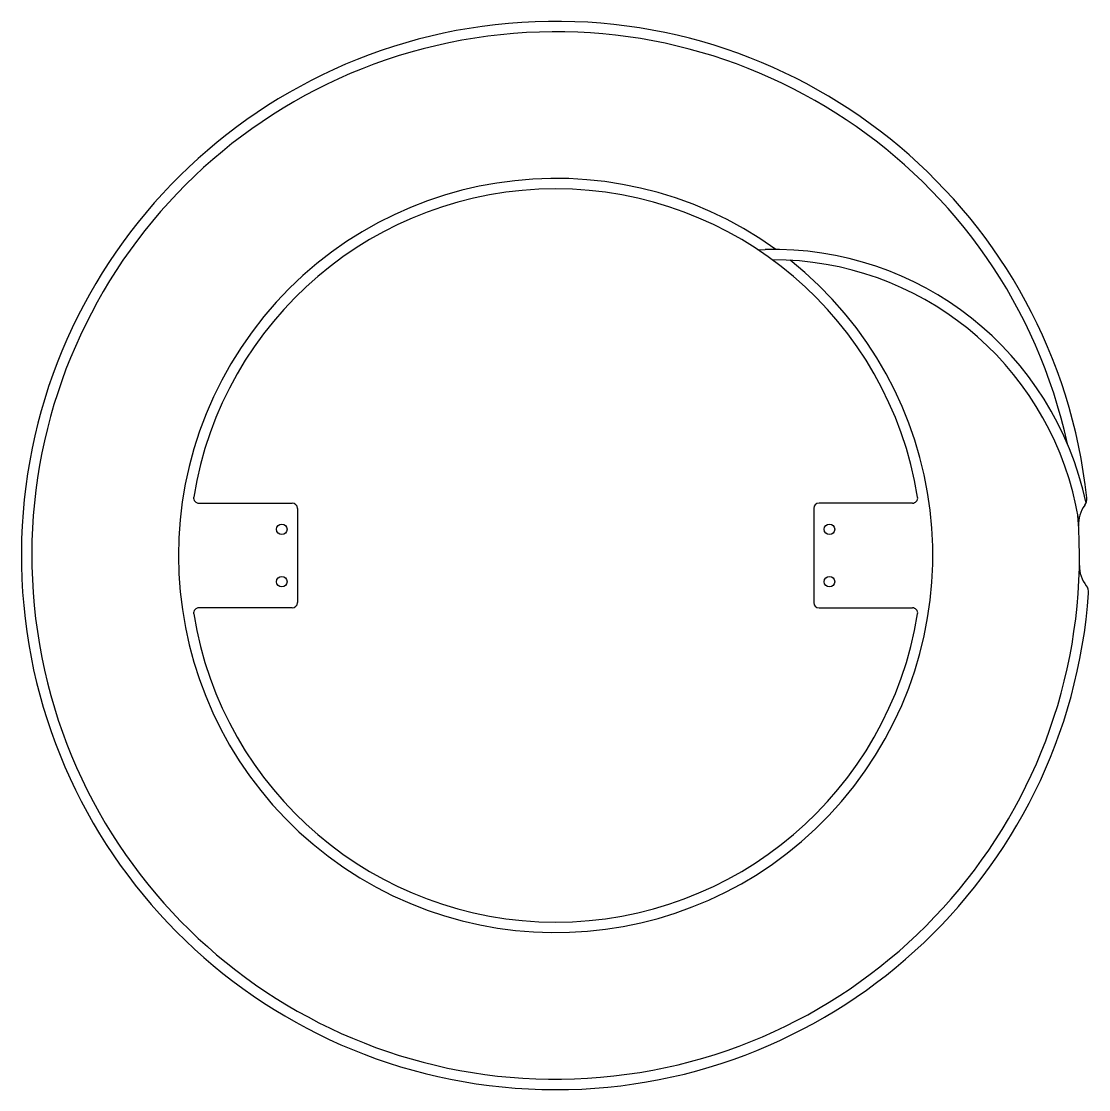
# Model space of a CAD drawing. Header units: millimetres. Extents: x -51 to 51, y -51 to 51.
import ezdxf

# ---------------------------------------------------------------- set-up
doc = ezdxf.new("R2010")
doc.units = ezdxf.units.MM

msp = doc.modelspace()

# ---------------------------------------------------------------- linework, layer by layer
at = {"color": 7, "linetype": 'Continuous', "lineweight": 25}
for p, q in [((19.29, 29.2), (19.99, 29.22)), ((-34.06, 5), (-25.14, 5)), ((-24.64, 4.5), (-24.64, -4.5)), ((24.64, 4.5), (24.64, -4.5)), ((34.06, 5), (25.14, 5)), ((49.94, 3.4), (49.65, 4.79)), ((-25.14, -5), (-34.06, -5)), ((25.14, -5), (34.06, -5))]:
    msp.add_line(p, q, dxfattribs=at)
for centre in [(-26.14, 2.5), (26.14, 2.5), (-26.14, -2.5), (26.14, -2.5)]:
    msp.add_circle(centre, 0.5, dxfattribs=at)
for centre, radius, start, end in [((0, 0), 51, 6.19, 355.9738), ((0, 0), 50, 12.3138, 4.3915), ((0, 0), 36, 54.292, 51.5383), ((0, 0), 35, 9.1732, 170.8268), ((20.78, -1.27), 30.5, 11.8582, 91.4896), ((20.78, -1.27), 29.5, 11.8582, 90.1824), ((-34.06, 5.5), 0.5, 170.8268, 270), ((34.06, 5.5), 0.5, 270, 9.1732), ((49.71, 5.39), 1, 323.2864, 6.19), ((-25.14, 4.5), 0.5, 0, 90), ((25.14, 4.5), 0.5, 90, 180), ((52.92, 3), 3, 143.2864, 183.2449), ((52.99, -1), 3, 178.9189, 218.8774), ((49.88, -3.51), 1, 355.9738, 38.8774), ((-34.06, -5.5), 0.5, 90, 189.1732), ((-25.14, -4.5), 0.5, 270, 0), ((25.14, -4.5), 0.5, 180, 270), ((34.06, -5.5), 0.5, 350.8268, 90), ((0, 0), 35, 189.1732, 350.8268)]:
    msp.add_arc(centre, radius, start, end, dxfattribs=at)

doc.saveas('drawing.dxf')
